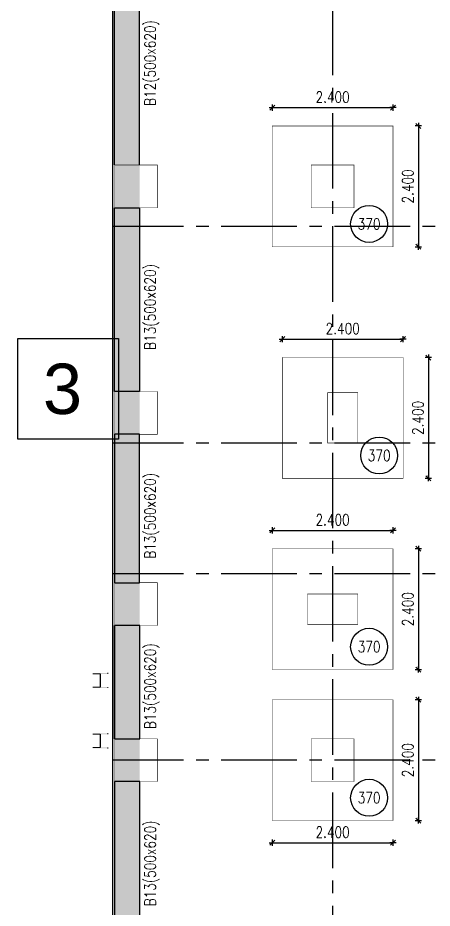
# Model space of a CAD drawing. Header units: inches. Extents: x 16 to 269, y 163 to 682.
# Drawn here: x 96.2 to 104.43, y 586.52 to 604.21 of the extents above; entities that cross this region are included whole.
import ezdxf
from ezdxf.enums import TextEntityAlignment as Align

# ---------------------------------------------------------------- set-up
doc = ezdxf.new("R2010")
doc.units = ezdxf.units.IN
doc.header["$MEASUREMENT"] = 0
doc.linetypes.add('CENTER2', pattern=[1.125, 0.75, -0.125, 0.125, -0.125])
doc.linetypes.add('XKITLINE00', pattern=[0])
doc.layers.get('Defpoints').update_dxf_attribs({"lineweight": 5})
for name, color, linetype in [('A-ANNO-DIMS', 7, 'Continuous'), ('CDEC-AXES', 8, 'Continuous'), ('CDEC-COLUMNS', 4, 'Continuous'), ('CDEC-GRID-CIRCLE', 7, 'Continuous'), ('CDEC-GRID-TEXT', 70, 'Continuous'), ('CDEC-SLAB-EDGES', 7, 'Continuous'), ('CDEC-TEXT-25-SCALE', 70, 'Continuous')]:
    doc.layers.add(name, color=color, linetype=linetype)
doc.layers.add('Part', color=2, linetype='Continuous', lineweight=0)
doc.styles.add('CDEC-22-100', font='romans.shx', dxfattribs={"width": 0.8, "height": 0.22})
doc.styles.add('CDEC-30-1000', font='romans.shx', dxfattribs={"width": 0.8, "height": 3000})
doc.styles.get("Standard").update_dxf_attribs({"font": 'arial.ttf'})
doc.dimstyles.new('CDEC-100', dxfattribs={"dimtxt": 0.22, "dimasz": 0.2, "dimexe": 0.1, "dimexo": 0.3, "dimgap": 0.1, "dimtad": 1, "dimdec": 0, "dimzin": 0, "dimdsep": 46, "dimtxsty": 'CDEC-22-100', "dimblk1": 'TICK', "dimblk2": 'TICK', "dimsah": 1, "dimcen": 0, "dimdle": 6.25, "dimclrd": 8, "dimclre": 8, "dimclrt": 70, "dimadec": 3, "dimazin": 0, "dimtfac": 1, "dimtdec": 0, "dimtix": 1, "dimtmove": 1, "dimatfit": 3, "dimldrblk": 'TICK', "dimfxl": 1, "dimtolj": 1, "dimtzin": 0, "dimarcsym": 0})

# ---------------------------------------------------------------- blocks, each defined once
blk = doc.blocks.new('SC-GRID-CIRCLe')
at = {"layer": 'CDEC-GRID-CIRCLE'}
blk.add_circle((9.183764859699295e-13, 5000.000000000066), 5000.000000000066, dxfattribs=at)
at = {"layer": 'CDEC-GRID-TEXT', "style": 'CDEC-30-1000', "width": 0.8}
blk.add_attdef('F', text='', height=3000, dxfattribs=at).set_placement((9.183764859699295e-13, 5000.000000000066), align=Align.MIDDLE)
blk = doc.blocks.new('TICK')
at = {"color": 8}
for p, q in [((6, 0), (-6.25, 0)), ((0, -6.25), (0, 6.25))]:
    blk.add_line(p, q, dxfattribs=at)
at = {"color": 7}
blk.add_line((-5, -5), (5, 5), dxfattribs=at)
blk = doc.blocks.new('*D399')
at = {"layer": 'A-ANNO-DIMS', "color": 8, "lineweight": -2, "transparency": 16777216}
blk.add_line((101.260076450281, 602.4237015856098), (103.640076450281, 602.4237015856098), dxfattribs=at)
at = {"layer": 'Defpoints', "color": 0, "transparency": 16777216}
for p in [(103.650076450281, 602.4237015856098), (101.250076450281, 602.058861801136), (103.650076450281, 602.058861801136)]:
    blk.add_point(p, dxfattribs=at)
at = {"layer": 'A-ANNO-DIMS', "color": 8, "lineweight": -2, "transparency": 16777216, "xscale": 0.01, "yscale": 0.01, "zscale": 0.01, "rotation": 180}
blk.add_blockref('TICK', (101.250076450281, 602.4237015856098), dxfattribs=at)
at = {"layer": 'A-ANNO-DIMS', "color": 8, "lineweight": -2, "transparency": 16777216, "xscale": 0.01, "yscale": 0.01, "zscale": 0.01}
blk.add_blockref('TICK', (103.650076450281, 602.4237015856098), dxfattribs=at)
at = {"layer": 'A-ANNO-DIMS', "color": 70, "transparency": 16777216, "insert": (102.450076450281, 602.6337015856099), "char_height": 0.22, "attachment_point": 5, "style": 'CDEC-22-100'}
blk.add_mtext('\\A1;2.400', dxfattribs=at)
blk = doc.blocks.new('*D400')
at = {"layer": 'A-ANNO-DIMS', "color": 8, "lineweight": -2, "transparency": 16777216}
blk.add_line((104.1538439727234, 602.0488618011362), (104.1538439727234, 599.6688618011362), dxfattribs=at)
at = {"layer": 'Defpoints', "color": 0, "transparency": 16777216}
for p in [(103.650076450281, 602.0588618011362), (103.650076450281, 599.6588618011363), (104.1538439727234, 599.6588618011363)]:
    blk.add_point(p, dxfattribs=at)
at = {"layer": 'A-ANNO-DIMS', "color": 8, "lineweight": -2, "transparency": 16777216, "xscale": 0.01, "yscale": 0.01, "zscale": 0.01}
for p, rotation in [((104.1538439727234, 602.0588618011362), 90), ((104.1538439727234, 599.6588618011363), 270)]:
    blk.add_blockref('TICK', p, dxfattribs=dict(at, rotation=rotation))
at = {"layer": 'A-ANNO-DIMS', "color": 70, "transparency": 16777216, "insert": (103.9438439727236, 600.8588618011361), "char_height": 0.22, "attachment_point": 5, "rotation": 90, "style": 'CDEC-22-100'}
blk.add_mtext('\\A1;2.400', dxfattribs=at)
blk = doc.blocks.new('*D401')
at = {"layer": 'A-ANNO-DIMS', "color": 8, "lineweight": -2, "transparency": 16777216}
blk.add_line((101.4602801848587, 597.82370158561), (103.8402801848587, 597.82370158561), dxfattribs=at)
at = {"layer": 'Defpoints', "color": 0, "transparency": 16777216}
for p in [(103.8502801848587, 597.82370158561), (101.4502801848587, 597.4588618011363), (103.8502801848587, 597.4588618011363)]:
    blk.add_point(p, dxfattribs=at)
at = {"layer": 'A-ANNO-DIMS', "color": 8, "lineweight": -2, "transparency": 16777216, "xscale": 0.01, "yscale": 0.01, "zscale": 0.01, "rotation": 180}
blk.add_blockref('TICK', (101.4502801848587, 597.82370158561), dxfattribs=at)
at = {"layer": 'A-ANNO-DIMS', "color": 8, "lineweight": -2, "transparency": 16777216, "xscale": 0.01, "yscale": 0.01, "zscale": 0.01}
blk.add_blockref('TICK', (103.8502801848587, 597.82370158561), dxfattribs=at)
at = {"layer": 'A-ANNO-DIMS', "color": 70, "transparency": 16777216, "insert": (102.6502801848587, 598.0337015856101), "char_height": 0.22, "attachment_point": 5, "style": 'CDEC-22-100'}
blk.add_mtext('\\A1;2.400', dxfattribs=at)
blk = doc.blocks.new('*D402')
at = {"layer": 'A-ANNO-DIMS', "color": 8, "lineweight": -2, "transparency": 16777216}
blk.add_line((104.3540477073011, 597.4488618011366), (104.3540477073011, 595.0688618011364), dxfattribs=at)
at = {"layer": 'Defpoints', "color": 0, "transparency": 16777216}
for p in [(103.8502801848587, 597.4588618011365), (103.8502801848587, 595.0588618011365), (104.3540477073011, 595.0588618011365)]:
    blk.add_point(p, dxfattribs=at)
at = {"layer": 'A-ANNO-DIMS', "color": 8, "lineweight": -2, "transparency": 16777216, "xscale": 0.01, "yscale": 0.01, "zscale": 0.01}
for p, rotation in [((104.3540477073011, 597.4588618011365), 90), ((104.3540477073011, 595.0588618011365), 270)]:
    blk.add_blockref('TICK', p, dxfattribs=dict(at, rotation=rotation))
at = {"layer": 'A-ANNO-DIMS', "color": 70, "transparency": 16777216, "insert": (104.1440477073013, 596.2588618011364), "char_height": 0.22, "attachment_point": 5, "rotation": 90, "style": 'CDEC-22-100'}
blk.add_mtext('\\A1;2.400', dxfattribs=at)
blk = doc.blocks.new('*D403')
at = {"layer": 'A-ANNO-DIMS', "color": 8, "lineweight": -2, "transparency": 16777216}
blk.add_line((101.2602801848584, 594.02370158561), (103.6402801848584, 594.02370158561), dxfattribs=at)
at = {"layer": 'Defpoints', "color": 0, "transparency": 16777216}
for p in [(103.6502801848584, 594.02370158561), (101.2502801848584, 593.6588618011361), (103.6502801848584, 593.6588618011361)]:
    blk.add_point(p, dxfattribs=at)
at = {"layer": 'A-ANNO-DIMS', "color": 8, "lineweight": -2, "transparency": 16777216, "xscale": 0.01, "yscale": 0.01, "zscale": 0.01, "rotation": 180}
blk.add_blockref('TICK', (101.2502801848584, 594.02370158561), dxfattribs=at)
at = {"layer": 'A-ANNO-DIMS', "color": 8, "lineweight": -2, "transparency": 16777216, "xscale": 0.01, "yscale": 0.01, "zscale": 0.01}
blk.add_blockref('TICK', (103.6502801848584, 594.02370158561), dxfattribs=at)
at = {"layer": 'A-ANNO-DIMS', "color": 70, "transparency": 16777216, "insert": (102.4502801848584, 594.23370158561), "char_height": 0.22, "attachment_point": 5, "style": 'CDEC-22-100'}
blk.add_mtext('\\A1;2.400', dxfattribs=at)
blk = doc.blocks.new('*D404')
at = {"layer": 'A-ANNO-DIMS', "color": 8, "lineweight": -2, "transparency": 16777216}
blk.add_line((104.154047707301, 593.6488618011364), (104.154047707301, 591.2688618011364), dxfattribs=at)
at = {"layer": 'Defpoints', "color": 0, "transparency": 16777216}
for p in [(103.6502801848585, 593.6588618011364), (103.6502801848585, 591.2588618011364), (104.154047707301, 591.2588618011364)]:
    blk.add_point(p, dxfattribs=at)
at = {"layer": 'A-ANNO-DIMS', "color": 8, "lineweight": -2, "transparency": 16777216, "xscale": 0.01, "yscale": 0.01, "zscale": 0.01}
for p, rotation in [((104.154047707301, 593.6588618011364), 90), ((104.154047707301, 591.2588618011364), 270)]:
    blk.add_blockref('TICK', p, dxfattribs=dict(at, rotation=rotation))
at = {"layer": 'A-ANNO-DIMS', "color": 70, "transparency": 16777216, "insert": (103.9440477073011, 592.4588618011362), "char_height": 0.22, "attachment_point": 5, "rotation": 90, "style": 'CDEC-22-100'}
blk.add_mtext('\\A1;2.400', dxfattribs=at)
blk = doc.blocks.new('*D405')
at = {"layer": 'A-ANNO-DIMS', "color": 8, "lineweight": -2, "transparency": 16777216}
blk.add_line((104.1538439727234, 590.6488618011363), (104.1538439727234, 588.2688618011363), dxfattribs=at)
at = {"layer": 'Defpoints', "color": 0, "transparency": 16777216}
for p in [(103.650076450281, 590.6588618011363), (103.650076450281, 588.2588618011363), (104.1538439727234, 588.2588618011363)]:
    blk.add_point(p, dxfattribs=at)
at = {"layer": 'A-ANNO-DIMS', "color": 8, "lineweight": -2, "transparency": 16777216, "xscale": 0.01, "yscale": 0.01, "zscale": 0.01}
for p, rotation in [((104.1538439727234, 590.6588618011363), 90), ((104.1538439727234, 588.2588618011363), 270)]:
    blk.add_blockref('TICK', p, dxfattribs=dict(at, rotation=rotation))
at = {"layer": 'A-ANNO-DIMS', "color": 70, "transparency": 16777216, "insert": (103.9438439727236, 589.4588618011362), "char_height": 0.22, "attachment_point": 5, "rotation": 90, "style": 'CDEC-22-100'}
blk.add_mtext('\\A1;2.400', dxfattribs=at)
blk = doc.blocks.new('*D397')
at = {"layer": 'A-ANNO-DIMS', "color": 8, "lineweight": -2, "transparency": 16777216}
blk.add_line((101.260076450281, 587.818052879925), (103.640076450281, 587.818052879925), dxfattribs=at)
at = {"layer": 'Defpoints', "color": 0, "transparency": 16777216}
for p in [(101.250076450281, 588.258861801136), (103.650076450281, 588.258861801136), (103.650076450281, 587.818052879925)]:
    blk.add_point(p, dxfattribs=at)
at = {"layer": 'A-ANNO-DIMS', "color": 8, "lineweight": -2, "transparency": 16777216, "xscale": 0.01, "yscale": 0.01, "zscale": 0.01, "rotation": 180}
blk.add_blockref('TICK', (101.250076450281, 587.818052879925), dxfattribs=at)
at = {"layer": 'A-ANNO-DIMS', "color": 8, "lineweight": -2, "transparency": 16777216, "xscale": 0.01, "yscale": 0.01, "zscale": 0.01}
blk.add_blockref('TICK', (103.650076450281, 587.818052879925), dxfattribs=at)
at = {"layer": 'A-ANNO-DIMS', "color": 70, "transparency": 16777216, "insert": (102.450076450281, 588.028052879925), "char_height": 0.22, "attachment_point": 5, "style": 'CDEC-22-100'}
blk.add_mtext('\\A1;2.400', dxfattribs=at)

msp = doc.modelspace()

# ---------------------------------------------------------------- hatches: boundary and pattern name
h = msp.add_hatch(color=4)
h.dxf.hatch_style = 1
h.paths.add_polyline_path([(98.11490173844503, 585.1055082905888), (98.61474719891221, 585.1055082905888), (98.61535297237056, 604.4656913298578), (98.1164583153572, 604.4656913298578)])
at = {"layer": 'Part'}
for points in [[(97.68589138851065, 591.1739834070813), (97.68589138851065, 591.1929834070816), (97.98589138855722, 591.1929834070816), (97.98589138855722, 591.1739834070813), (97.84139138850414, 591.1739834070813), (97.84139138850414, 590.9119834070934), (97.98589138855722, 590.9119834070934), (97.98589138855722, 590.8929834070932), (97.68589138851065, 590.8929834070932), (97.68589138851065, 590.9119834070934), (97.83039138856374, 590.9119834070934), (97.83039138856374, 591.1739834070813)], [(97.68589138851065, 589.9739834067786), (97.68589138851065, 589.9929834067498), (97.98589138855722, 589.9929834067498), (97.98589138855722, 589.9739834067786), (97.84139138850414, 589.9739834067786), (97.84139138850414, 589.7119834067616), (97.98589138855722, 589.7119834067616), (97.98589138855722, 589.6929834067614), (97.68589138851065, 589.6929834067614), (97.68589138851065, 589.7119834067616), (97.83039138850553, 589.7119834067616), (97.83039138850553, 589.9739834067786)]]:
    msp.add_hatch(color=256, dxfattribs=at).paths.add_polyline_path(points, flags=17)

# ---------------------------------------------------------------- linework, layer by layer
at = {"layer": 'CDEC-AXES', "color": 251, "linetype": 'CENTER2', "ltscale": 2}
for p, q in [((102.4525071534114, 576.0659655615336), (102.4525071534115, 614.3762351982613)), ((135.48794357601, 600.058861801137), (98.08589138859215, 600.058861801137)), ((135.48794357601, 595.7588618011371), (98.08589138859215, 595.7588618011371)), ((135.48794357601, 593.1588618011372), (98.08589138859212, 593.1588618011372)), ((135.4883510451651, 589.4588618011367), (98.08589138859212, 589.4588618011367))]:
    msp.add_line(p, q, dxfattribs=at)
at = {"layer": 'CDEC-COLUMNS', "const_width": 0.01}
for points in [[(98.08589138859215, 600.4338618011362), (98.0858913885922, 600.4338618011362), (98.0858913885922, 601.2838618011363)], [(98.08589138859215, 595.9338618011362), (98.08589138859215, 595.9338618011362), (98.08589138859215, 596.7838618011363)], [(98.08589138859212, 592.133861801136), (98.0858913885922, 592.133861801136), (98.08589138859215, 592.9838618011361)], [(98.08589138859212, 589.0338618011361), (98.0858913885922, 589.0338618011361), (98.08589138859215, 589.8838618011362)]]:
    msp.add_lwpolyline(points, dxfattribs=at)
for points in [[(98.9658913885922, 600.4338618011363), (98.11589138859223, 600.4338618011363), (98.11589138859223, 601.2838618011363), (98.9658913885922, 601.2838618011363)], [(102.875076450281, 600.4338618011361), (102.025076450281, 600.4338618011361), (102.025076450281, 601.283861801136), (102.875076450281, 601.283861801136)], [(98.9658913885922, 595.9338618011363), (98.11589138859223, 595.9338618011363), (98.11589138859223, 596.7838618011363), (98.9658913885922, 596.7838618011363)], [(102.3502801848587, 596.7588618011363), (102.3502801848587, 595.7588618011363), (102.9502801848587, 595.7588618011363), (102.9502801848587, 596.7588618011363)], [(98.9658913885922, 592.1338618011362), (98.11589138859223, 592.1338618011362), (98.11589138859223, 592.9838618011361), (98.9658913885922, 592.9838618011361)], [(101.9502801848585, 592.1588618011361), (102.9502801848585, 592.1588618011361), (102.9502801848585, 592.7588618011362), (101.9502801848585, 592.7588618011362)], [(98.9658913885922, 589.0338618011363), (98.11589138859223, 589.0338618011363), (98.11589138859223, 589.8838618011362), (98.9658913885922, 589.8838618011362)], [(102.875076450281, 589.033861801136), (102.025076450281, 589.033861801136), (102.025076450281, 589.8838618011359), (102.875076450281, 589.8838618011359)]]:
    msp.add_lwpolyline(points, close=True, dxfattribs=at)
at = {"layer": 'CDEC-SLAB-EDGES'}
msp.add_line((98.08589138859215, 585.1338618011363), (98.08589138859226, 611.2380677864877), dxfattribs=at)
for points, format in [([(98.1168959496788, 585.1338618011363, 0.01, 0.01, 0), (98.11479541418306, 611.2378909530306, 0.01, 0.01, 0), (98.11846218732695, 612.5186276489426, 0.01, 0.01, 0), (102.4514884805225, 612.5062221135234, 0.01, 0.01, 0), (107.3471024002266, 612.4922058791944, 0.01, 0.01, 0), (110.950868770494, 612.4818882285912, 0.01, 0.01, 0), (118.1681534581177, 612.4612250073773, 0.01, 0.01, 0), (128.9404166429216, 612.5779977214548, 0.01, 0.01, 0), (129.1853767207504, 610.393322789322, 0.01, 0.01, 0), (129.3222672885229, 601.5404051361496, 0.01, 0.01, 0), (129.390759636288, 591.2045351293674, 0.01, 0.01, 0), (129.4057606156687, 576.2469783441766, 0.01, 0.01, 0), (120.5671640517983, 577.0406601306346, 0.01, 0.01, 0), (110.9783077363808, 578.1076463359124, 0.01, 0.01, 0), (104.8271013091891, 578.4695848500783, 0.01, 0.01, 0), (102.4029048282032, 578.9325226664544, 0.01, 0.01, 0), (97.99967888248939, 579.302734431691, 0.01, 0.01, 0), (98.178829635833, 580.9821305130189, 0.01, 0.01, 0), (98.14061355059864, 580.9862072406805, 0.01, 0.01, 0), (98.11589138859212, 585.1338618011363, 0, 0, 0)], "xyseb"), ([(98.11589138859223, 601.2838618011363), (98.11519070382765, 604.3548949459508, -0.360358285910342), (100.2024561977736, 606.9338618011361)], "xyb"), ([(98.61589137557804, 601.283975880782), (98.61519002353425, 604.3579336455502, -0.360711768668835), (100.3011241599796, 606.4436938368278, -0.360711768668835)], "xyb")]:
    msp.add_lwpolyline(points, format=format, dxfattribs=at)
for points in [[(98.08589138859215, 601.2838618011363), (98.0858913885922, 601.2838618011363), (98.08970269315087, 612.2692815670507), (98.08589138859217, 612.2692815670507)], [(98.08589138859215, 596.7838618011363), (98.0858913885922, 596.7838618011363), (98.0858913885922, 600.4338618011362)], [(98.08589138859212, 592.9838618011361), (98.08589138859215, 592.9838618011361), (98.08589138859215, 595.9338618011362)], [(98.08589138859212, 592.133861801136), (98.0858913885922, 592.133861801136), (98.0858913885922, 589.8838618011362)], [(98.08589138859209, 585.9838618011362), (98.0858913885922, 585.9838618011362), (98.0858913885922, 589.0338618011361)]]:
    msp.add_lwpolyline(points, dxfattribs=at)
at = {"layer": 'CDEC-SLAB-EDGES', "const_width": 0.01}
for points in [[(103.650076450281, 602.058861801136), (101.250076450281, 602.058861801136), (101.250076450281, 599.658861801136), (103.650076450281, 599.658861801136)], [(103.8502801848587, 597.4588618011363), (101.4502801848587, 597.4588618011363), (101.4502801848587, 595.0588618011362), (103.8502801848587, 595.0588618011362)], [(103.6502801848584, 593.6588618011361), (101.2502801848584, 593.6588618011361), (101.2502801848584, 591.2588618011362), (103.6502801848584, 591.2588618011362)], [(103.650076450281, 590.658861801136), (101.250076450281, 590.658861801136), (101.250076450281, 588.258861801136), (103.650076450281, 588.258861801136)]]:
    msp.add_lwpolyline(points, close=True, dxfattribs=at)
at = {"layer": 'CDEC-SLAB-EDGES'}
for points in [[(98.1168959496788, 596.7838618011363), (98.11589138859223, 600.4338618011363), (98.61589138859223, 600.4338618011363), (98.61589138859223, 596.7838618011363)], [(98.11589138859223, 595.9338618011363), (98.11589138859223, 592.9838618011361), (98.61589138859223, 592.9838618011361), (98.61589138859223, 595.9338618011363)], [(98.11689594967875, 592.1338618011362), (98.11689594967875, 589.8838618011362), (98.61689594967875, 589.8838618011362), (98.61689594967875, 592.1338618011362)], [(98.11689594967875, 589.0338618011363), (98.11689594967875, 585.9838618011362), (98.61689594967875, 585.9838618011362), (98.61689594967875, 589.0338618011363)]]:
    msp.add_lwpolyline(points, close=True, dxfattribs=at)
at = {"layer": 'Part', "linetype": 'XKITLINE00', "lineweight": 0}
for p, q in [((97.68589138851065, 591.1739834070813), (97.83039138856374, 591.1739834070813)), ((97.83039138856374, 591.1739834070813), (97.83039138856374, 590.9119834070934)), ((97.84139138850414, 590.9119834070934), (97.84139138850414, 591.1739834070813)), ((97.98589138855722, 591.1739834070813), (97.98589138855722, 591.1929834070816)), ((97.83039138856374, 590.9119834070934), (97.68589138851065, 590.9119834070934)), ((97.98589138855722, 590.8929834070932), (97.98589138855722, 590.9119834070934)), ((97.98589138855722, 589.9739834067786), (97.98589138855722, 589.9929834067498)), ((97.68589138851065, 589.9739834067786), (97.83039138850553, 589.9739834067786)), ((97.83039138850553, 589.9739834067786), (97.83039138850553, 589.7119834067616)), ((97.84139138850414, 589.7119834067616), (97.84139138850414, 589.9739834067786)), ((97.83039138850553, 589.7119834067616), (97.68589138851065, 589.7119834067616)), ((97.98589138855722, 589.6929834067614), (97.98589138855722, 589.7119834067616))]:
    msp.add_line(p, q, dxfattribs=at)

# ---------------------------------------------------------------- block references
at = {"layer": 'CDEC-TEXT-25-SCALE', "xscale": 7.333333333011901e-05, "yscale": 7.333333333011901e-05, "zscale": 7.333333333011901e-05}
for p in [(103.1744753941947, 599.7458946707644), (103.3746791287724, 595.1458946707646), (103.1746791287722, 591.3458946707646), (103.1744753941947, 588.3458946707644)]:
    msp.add_blockref('SC-GRID-CIRCLe', p, dxfattribs=at).add_auto_attribs({'F': '370'})

# ---------------------------------------------------------------- texts
at = {"color": 4, "insert": (96.69537527911116, 597.3369723944269), "char_height": 1, "attachment_point": 1, "bg_fill": 16, "box_fill_scale": 1.5, "bg_fill_color": 256, "bg_fill_transparency": 0}
msp.add_mtext_dynamic_manual_height_columns('3', width=1, gutter_width=12.5, heights=[0], dxfattribs=at)
at = {"layer": 'CDEC-TEXT-25-SCALE', "style": 'CDEC-22-100', "width": 0.8}
for s, p in [('B12(500x620)', (98.93331208678843, 602.4564099671279)), ('B13(500x620)', (98.93331208678843, 597.610854395195)), ('B13(500x620)', (98.93331208678843, 593.4608543951948)), ('B13(500x620)', (98.93431664787501, 590.0755291967527)), ('B13(500x620)', (98.93431664787501, 586.554677407041))]:
    msp.add_text(s, height=0.22, rotation=89.9999958987182, dxfattribs=at).set_placement(p)

# ---------------------------------------------------------------- dimensions: what is measured, and where the dimension line sits
at = {"layer": 'A-ANNO-DIMS'}
for base, p1, p2, picture, middle in [((103.650076450281, 602.4237015856098), (101.250076450281, 602.058861801136), (103.650076450281, 602.058861801136), '*D399', (102.450076450281, 602.6337015856099)), ((103.8502801848587, 597.82370158561), (101.4502801848587, 597.4588618011363), (103.8502801848587, 597.4588618011363), '*D401', (102.6502801848587, 598.0337015856101)), ((103.6502801848584, 594.02370158561), (101.2502801848584, 593.6588618011361), (103.6502801848584, 593.6588618011361), '*D403', (102.4502801848584, 594.23370158561)), ((103.650076450281, 587.818052879925), (101.250076450281, 588.258861801136), (103.650076450281, 588.258861801136), '*D397', (102.450076450281, 588.028052879925))]:
    dim = msp.add_linear_dim(base=base, p1=p1, p2=p2, dimstyle='CDEC-100', override={"dimasz": 0.01, "dimexe": 0.01, "dimexo": 0.01, "dimdec": 3, "dimrnd": 0.005, "dimse1": 1, "dimse2": 1}, dxfattribs=at)
    dim.commit()
    dim.dimension.update_dxf_attribs({"geometry": picture, "text_midpoint": middle})
for base, p1, p2, picture, middle in [((104.1538439727234, 599.6588618011363), (103.650076450281, 602.058861801136), (103.650076450281, 599.658861801136), '*D400', (103.9438439727236, 600.8588618011361)), ((104.3540477073011, 595.0588618011365), (103.8502801848587, 597.4588618011363), (103.8502801848587, 595.0588618011362), '*D402', (104.1440477073013, 596.2588618011364)), ((104.154047707301, 591.2588618011364), (103.6502801848584, 593.6588618011361), (103.6502801848584, 591.2588618011362), '*D404', (103.9440477073011, 592.4588618011362)), ((104.1538439727234, 588.2588618011363), (103.650076450281, 590.658861801136), (103.650076450281, 588.258861801136), '*D405', (103.9438439727236, 589.4588618011362))]:
    dim = msp.add_linear_dim(base=base, p1=p1, p2=p2, angle=90, dimstyle='CDEC-100', override={"dimasz": 0.01, "dimexe": 0.01, "dimexo": 0.01, "dimdec": 3, "dimrnd": 0.005, "dimse1": 1, "dimse2": 1}, dxfattribs=at)
    dim.commit()
    dim.dimension.update_dxf_attribs({"geometry": picture, "text_midpoint": middle})

doc.saveas('drawing.dxf')
